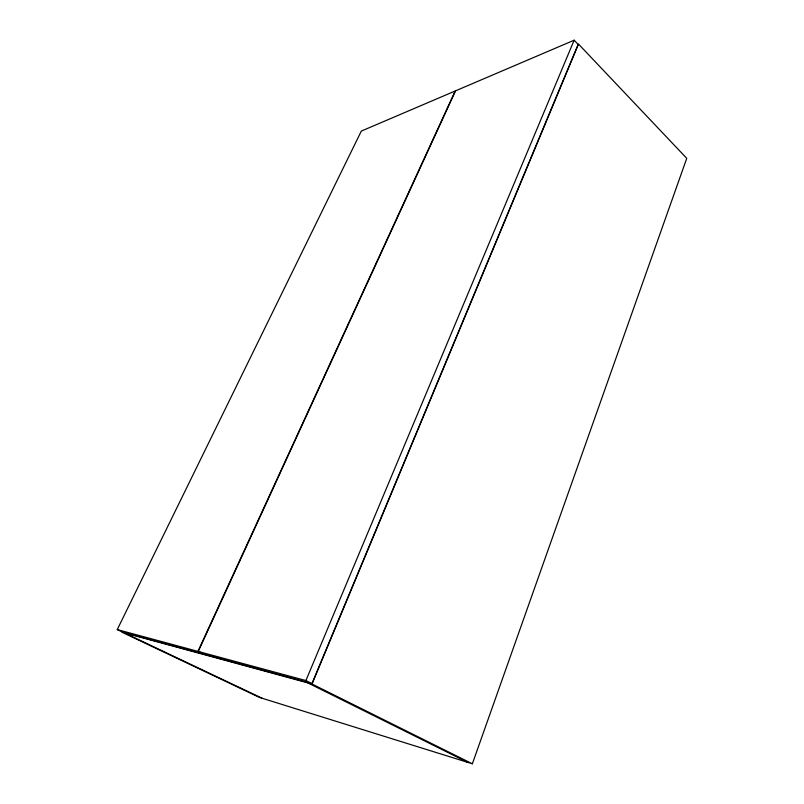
<?xml version="1.0" encoding="UTF-8"?>
<svg xmlns="http://www.w3.org/2000/svg" width="804" height="804" viewBox="0 0 804 804"><rect width="100%" height="100%" fill="white"/><g stroke="black" fill="none" stroke-linecap="round" stroke-linejoin="round"><path stroke-width="1.21" d="M472.36 763.8L686.747 158.338L578.498 44.059L312.012 684.033L122.037 632.235L259.501 697.43L472.36 763.8L312.012 684.033M311.952 683.571L578.146 44.421L574.146 40.2L455.556 90.842L198.266 651.471L203.784 654.144L311.952 683.571L305.902 680.556L198.266 651.471M305.902 680.556L574.146 40.2M197.925 651.381L455.175 91.003L361.308 131.092L117.253 629.582L122.308 631.974L203.452 654.054L197.925 651.381L117.253 629.582M124.379 632.879L262.194 698.264M307.882 682.908L467.858 762.393"/></g></svg>
